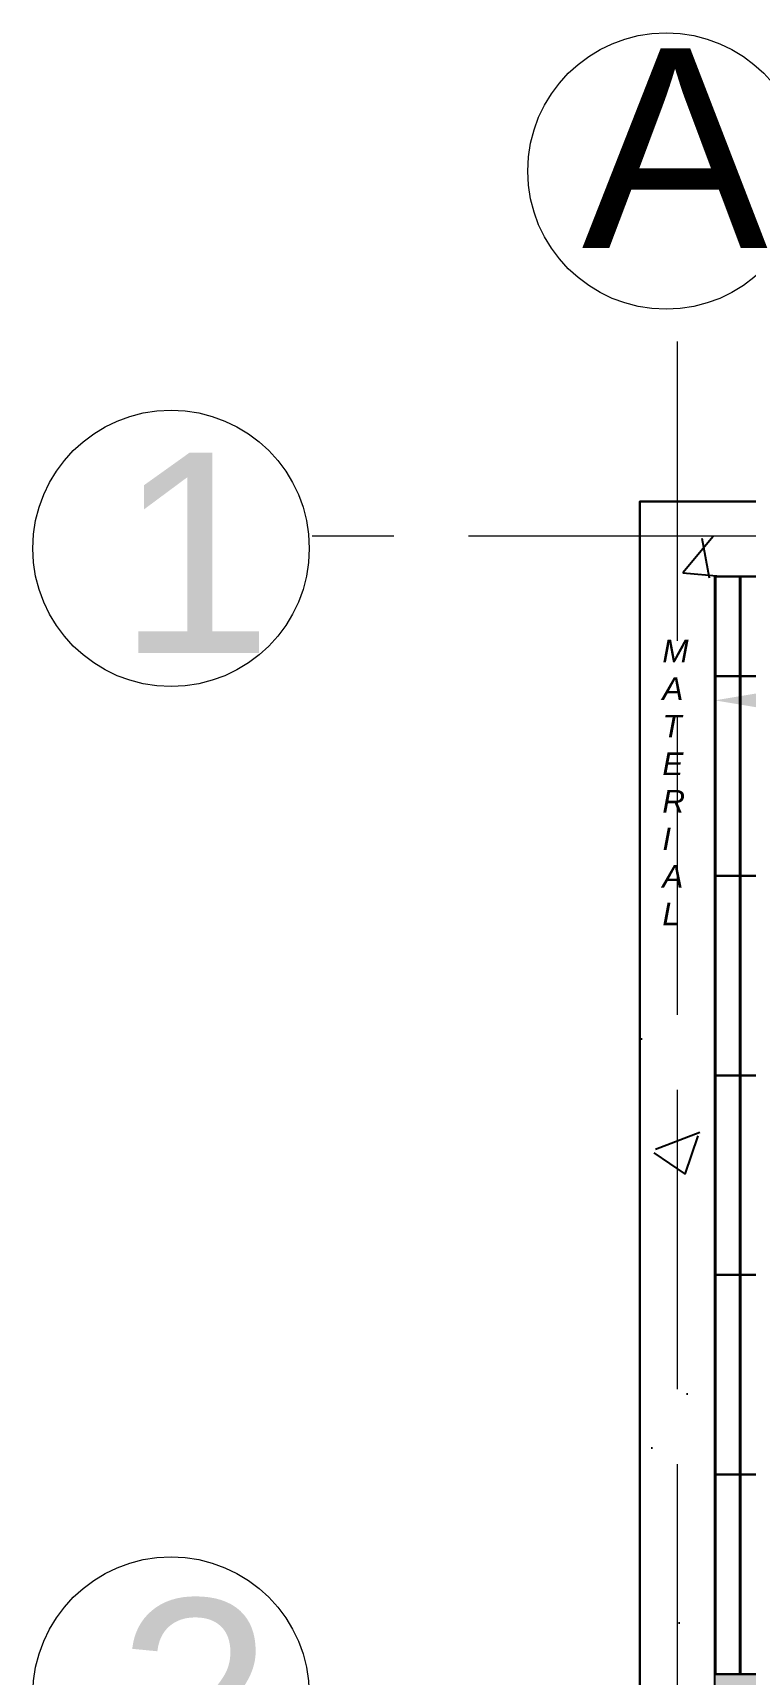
# Model space of a CAD drawing. Header units: millimetres. Extents: x 0 to 21977, y 2 to 7635.
# Drawn here: x 10966.324 to 10967.751, y 3818.415 to 3821.705 of the extents above; entities that cross this region are included whole.
import ezdxf

# ---------------------------------------------------------------- set-up
doc = ezdxf.new("R2010")
doc.units = ezdxf.units.MM
doc.linetypes.add('ACAD_ISO02W100', pattern=[15, 12, -3])
for name, color, linetype, lineweight in [('COTAS', 161, 'ACAD_ISO02W100', 20), ('MURO DUROCK', 161, 'Continuous', 25), ('PLAFON', 151, 'Continuous', 25)]:
    doc.layers.add(name, color=color, linetype=linetype, lineweight=lineweight)
for name, color, linetype in [('MEDIDAS.', 144, 'Continuous'), ('MUROS - ARQ.', 151, 'Continuous'), ('MUROS ACABADOS', 142, 'Continuous'), ('PISO PATIO PUBLICO', 142, 'Continuous')]:
    doc.layers.add(name, color=color, linetype=linetype)
doc.styles.get("Standard").update_dxf_attribs({"font": 'arial.ttf'})
doc.dimstyles.get("Standard").update_dxf_attribs({"dimtxt": 0.15, "dimasz": 0.18, "dimexe": 0.18, "dimexo": 0.0625, "dimgap": 0.09, "dimtad": 0, "dimtih": 1, "dimtoh": 1, "dimzin": 0, "dimdsep": 46, "dimtxsty": 'Standard', "dimblk2": 'ARCHTICK', "dimcen": 0.09, "dimadec": 0, "dimazin": 0, "dimtfac": 1, "dimtofl": 0, "dimtmove": 0, "dimatfit": 3, "dimfxl": 1, "dimtolj": 1, "dimtzin": 0, "dimarcsym": 0})

# ---------------------------------------------------------------- blocks, each defined once
blk = doc.blocks.new('PISO TRAS TIENDA AZUL')
at = {"layer": 'PISO PATIO PUBLICO', "color": 152}
for points in [[(10967.6904037245, 3820.415240046457), (10967.7404037245, 3820.415240046457), (10967.7404037245, 3820.615240046457), (10967.6904037245, 3820.615240046457)], [(10967.7404037245, 3820.415240046465), (10968.3404037245, 3820.415240046465), (10968.3404037245, 3820.615240046464), (10967.7404037245, 3820.615240046464)], [(10967.6904037245, 3820.015240046458), (10967.7404037245, 3820.015240046458), (10967.7404037245, 3820.415240046457), (10967.6904037245, 3820.415240046457)], [(10967.7404037245, 3820.015240046465), (10968.3404037245, 3820.015240046465), (10968.3404037245, 3820.415240046465), (10967.7404037245, 3820.415240046465)], [(10967.6904037245, 3819.615240046451), (10967.7404037245, 3819.615240046451), (10967.7404037245, 3820.01524004645), (10967.6904037245, 3820.01524004645)], [(10967.7404037245, 3819.615240046465), (10968.3404037245, 3819.615240046465), (10968.3404037245, 3820.015240046465), (10967.7404037245, 3820.015240046465)], [(10967.6904037245, 3819.215240046458), (10967.7404037245, 3819.215240046458), (10967.7404037245, 3819.615240046458), (10967.6904037245, 3819.615240046458)], [(10967.7404037245, 3819.215240046466), (10968.3404037245, 3819.215240046466), (10968.3404037245, 3819.615240046465), (10967.7404037245, 3819.615240046465)], [(10967.6904037245, 3818.815240046459), (10967.7404037245, 3818.815240046459), (10967.7404037245, 3819.215240046458), (10967.6904037245, 3819.215240046458)], [(10967.7404037245, 3818.815240046466), (10968.3404037245, 3818.815240046466), (10968.3404037245, 3819.215240046466), (10967.7404037245, 3819.215240046466)], [(10967.6904037245, 3818.415240046466), (10967.7404037245, 3818.415240046466), (10967.7404037245, 3818.815240046466), (10967.6904037245, 3818.815240046466)], [(10967.7404037245, 3818.415240046466), (10968.3404037245, 3818.415240046466), (10968.3404037245, 3818.815240046466), (10967.7404037245, 3818.815240046466)]]:
    blk.add_lwpolyline(points, close=True, dxfattribs=at)
blk = doc.blocks.new('PLAFON AZUL')
at = {"layer": 'MUROS - ARQ.'}
blk.add_lwpolyline([(10970.55030422416, 3820.615240046473), (10967.69030422416, 3820.615240046473), (10967.69030422416, 3818.415240046474)], dxfattribs=at)
at = {"layer": 'PLAFON', "color": 186}
for points in [[(10967.69171580828, 3820.615240046472), (10967.69171580828, 3819.615240046473), (10967.74171580828, 3819.615240046473), (10967.74171580828, 3820.615240046472)], [(10967.74171580828, 3820.615240046472), (10967.74171580828, 3819.615240046473), (10968.34171580828, 3819.615240046473), (10968.34171580828, 3820.615240046472)], [(10967.69171580828, 3819.615240046473), (10967.69171580828, 3818.415240046474), (10967.74171580828, 3818.415240046474), (10967.74171580828, 3819.615240046473)], [(10967.74171580828, 3819.615240046473), (10967.74171580828, 3818.415240046474), (10968.34171580828, 3818.415240046474), (10968.34171580828, 3819.615240046473)]]:
    blk.add_lwpolyline(points, close=True, dxfattribs=at)
blk = doc.blocks.new('*D131')
at = {"layer": 'Defpoints', "color": 0, "transparency": 16777216}
for p in [(10967.69030422416, 3820.366922300902), (10970.55030422416, 3820.366922300902), (10970.55030422416, 3820.366922300902)]:
    blk.add_point(p, dxfattribs=at)
at = {"layer": 'MEDIDAS.', "color": 0, "lineweight": -2, "transparency": 16777216}
for p, q in [((10967.81030422416, 3820.366922300902), (10968.83426056796, 3820.366922300902)), ((10970.43030422416, 3820.366922300902), (10969.40634788037, 3820.366922300902))]:
    blk.add_line(p, q, dxfattribs=at)
at = {"layer": 'MEDIDAS.', "color": 0, "transparency": 16777216}
for points in [[(10967.81030422416, 3820.386922300902), (10967.81030422416, 3820.346922300902), (10967.69030422416, 3820.366922300902)], [(10970.43030422416, 3820.386922300902), (10970.43030422416, 3820.346922300902), (10970.55030422416, 3820.366922300902)]]:
    blk.add_solid(points, dxfattribs=at)
at = {"layer": 'MEDIDAS.', "color": 0, "transparency": 16777216, "insert": (10969.12030422416, 3820.366922300902), "char_height": 0.15, "attachment_point": 5}
blk.add_mtext('\\A1;2.86', dxfattribs=at)
blk = doc.blocks.new('_ArchTick')
at = {"color": 0, "linetype": 'ByBlock', "const_width": 0.15}
blk.add_lwpolyline([(-0.5, -0.5), (0.5, 0.5)], dxfattribs=at)

msp = doc.modelspace()

# ---------------------------------------------------------------- hatches: boundary and pattern name
at = {"layer": 'MURO DUROCK', "true_color": 0x0a85ff}
h = msp.add_hatch(color=150, dxfattribs=at)
h.dxf.hatch_style = 1
h.paths.add_polyline_path([(10967.69030422416, 3818.415240046474), (10970.14636788963, 3818.415240046474), (10970.14636788963, 3818.345240046473), (10967.69030422416, 3818.345240046473)])
at = {"layer": 'MUROS ACABADOS'}
h = msp.add_hatch(dxfattribs=at)
h.set_pattern_fill('AR-CONC', color=250, scale=0.005)
h.set_pattern_definition([(49.99999999999999, (0, 0), (0.91092334498002, -0.07969542769451543), [0.09525, -1.04775]), (355, (0, 0), (-0.1762171071248467, 0.9552842261951757), [0.0762, -0.83820292085]), (100.4514447, (0.075910035, -0.0066412675), (0.7347062354517664, 0.8755887595609755), [0.080950044, -0.8904512229999999]), (46.18420000000002, (0, 0.254), (1.35539520446065, -0.2102116396636357), [0.142875, -1.571625]), (96.63555760999996, (0.1129495, 0.2364825), (1.187020670257515, 1.237130622988608), [0.1214251157, -1.3356780408]), (351.1841511700001, (0, 0.254), (1.187020670324885, 1.237130622927663), [0.11429983535, -1.2572986596]), (21, (0.127, 0.1905), (0.7580719563456624, -0.5113259909354381), [0.09525, -1.04775]), (326.0000000000001, (0.127, 0.1905), (0.3090101417382354, 0.9209398306115963), [0.0762, -0.8382]), (71.45144499999999, (0.190172663, 0.1478895005), (1.067082096393581, 0.4096138444295262), [0.08095004400000001, -0.8904496879999999]), (37.50000000000001, (0, 0), (0.01544301625295908, 0.4227751943657655), [0, -0.82804, 0, -0.8509000000000001, 0, -0.8413750000000001]), (7.499999999999999, (0, 0), (0.3340983125515287, 0.5009028740905975), [0, -0.48514, 0, -0.80899, 0, -0.320675]), (327.5, (-0.28321, 0), (0.677952975834357, -0.02864371996336722), [0, -0.3175, 0, -0.9906, 0, -1.31445]), (317.5, (-0.41021, 0), (0.7406459069300902, 0.1271324551666652), [0, -0.41275, 0, -0.65786, 0, -0.93345])])
h.paths.add_polyline_path([(10972.36030422416, 3810.665240046473), (10972.51030422416, 3810.665240046473), (10972.51030422416, 3820.765240046474), (10967.54030422416, 3820.765240046474), (10967.54030422416, 3810.665240046473), (10967.69030422416, 3810.665240046473), (10967.69030422416, 3820.615240046473), (10970.55030422416, 3820.615240046473), (10970.55030422416, 3818.915240046474), (10970.70030422416, 3818.915240046474), (10970.70030422416, 3820.615240046473), (10972.36030422416, 3820.615240046473), (10972.36030422416, 3819.065240046474), (10971.60030422416, 3819.065240046474), (10971.60030422416, 3818.915240046474), (10972.36030422416, 3818.915240046474)])
h = msp.add_hatch(color=253, dxfattribs=at)
h.dxf.hatch_style = 1
h.paths.add_polyline_path([(10970.97669844339, 3815.581022545257), (10973.30669844339, 3815.581022545258)], flags=0)
edge = h.paths.add_edge_path(flags=17)
edge.add_line((10970.97669844339, 3815.581022545257), (10973.30669844339, 3815.581022545258))
edge.add_line((10970.97669844339, 3815.581022545258), (10970.97669844339, 3813.005057409418))
edge.add_line((10970.97669844339, 3813.005057409418), (10973.30669844339, 3813.005057409418))
edge.add_line((10973.30669844339, 3813.005057409418), (10973.30669844339, 3814.305057409417))
edge.add_line((10973.30669844339, 3814.305057409417), (10973.38669844339, 3814.305057409418))
edge.add_line((10973.38669844339, 3814.305057409418), (10973.38669844339, 3814.275057409418))
edge.add_line((10973.38669844339, 3814.275057409418), (10973.40669844339, 3814.275057409418))
edge.add_line((10973.40669844339, 3814.275057409418), (10973.40669844339, 3812.905057409418))
edge.add_line((10973.40669844339, 3812.905057409418), (10970.97669844339, 3812.905057409417))
edge.add_line((10970.97669844339, 3812.905057409417), (10970.97669844339, 3812.851022545258))
edge.add_line((10970.97669844339, 3812.851022545258), (10970.97669844339, 3812.751022545258))
edge.add_line((10970.97669844339, 3812.751022545258), (10970.73669844339, 3812.751022545258))
edge.add_line((10970.73669844339, 3812.751022545258), (10970.73669844339, 3802.651022545258))
edge.add_line((10970.73669844339, 3802.651022545258), (10971.24669844339, 3802.651022545258))
edge.add_line((10971.24669844339, 3802.651022545258), (10971.24669844339, 3802.551022545259))
edge.add_line((10971.24669844339, 3802.551022545259), (10970.63669844339, 3802.551022545259))
edge.add_line((10970.63669844339, 3802.551022545259), (10970.63669844339, 3812.851022545258))
edge.add_line((10970.63669844339, 3812.851022545258), (10970.87669844339, 3812.851022545258))
edge.add_line((10970.87669844339, 3812.851022545258), (10970.87669844339, 3815.581022545257))
edge.add_line((10970.87669844339, 3815.581022545257), (10968.50669844339, 3815.581022545258))
edge.add_line((10968.50669844339, 3815.581022545258), (10968.50669844339, 3814.981022545257))
edge.add_line((10968.50669844339, 3814.981022545257), (10967.33669844339, 3814.981022545259))
edge.add_line((10967.33669844339, 3814.981022545259), (10967.33669844339, 3818.621022545258))
edge.add_line((10967.33669844339, 3818.621022545258), (10967.73669844339, 3818.621022545258))
edge.add_line((10967.73669844339, 3818.621022545258), (10967.73669844339, 3818.521022545257))
edge.add_line((10967.73669844339, 3818.521022545257), (10967.43669844339, 3818.521022545258))
edge.add_line((10967.43669844339, 3818.521022545258), (10967.43669844339, 3815.681022545258))
edge.add_line((10967.43669844339, 3815.681022545258), (10967.45669844339, 3815.681022545258))
edge.add_line((10967.45669844339, 3815.681022545258), (10967.45669844339, 3815.081022545258))
edge.add_line((10967.45669844339, 3815.081022545258), (10968.40669844339, 3815.081022545258))
edge.add_line((10968.40669844339, 3815.081022545258), (10968.40669844339, 3815.681022545258))
edge.add_line((10968.40669844339, 3815.681022545258), (10973.40669844339, 3815.681022545258))
edge.add_line((10973.40669844339, 3815.681022545258), (10973.40669844338, 3816.281022545258))
edge.add_line((10973.40669844338, 3816.281022545258), (10974.60669844339, 3816.281022545258))
edge.add_line((10974.60669844339, 3816.281022545258), (10974.60669844339, 3815.681022545259))
edge.add_line((10974.60669844339, 3815.681022545259), (10977.12669844339, 3815.681022545257))
edge.add_line((10977.12669844339, 3815.681022545257), (10977.12669844339, 3815.096022545259))
edge.add_line((10977.12669844339, 3815.096022545259), (10977.04169844339, 3815.096022545259))
edge.add_line((10977.04169844339, 3815.096022545259), (10977.04169844339, 3815.131022545258))
edge.add_line((10977.04169844339, 3815.131022545258), (10977.02669844339, 3815.131022545258))
edge.add_line((10977.02669844339, 3815.131022545258), (10977.02669844339, 3815.581022545258))
edge.add_line((10977.02669844339, 3815.581022545258), (10974.50669844339, 3815.581022545258))
edge.add_line((10974.50669844339, 3815.581022545258), (10974.50669844339, 3816.181022545258))
edge.add_line((10974.50669844339, 3816.181022545258), (10973.50669844339, 3816.181022545258))
edge.add_line((10973.50669844339, 3816.181022545258), (10973.50669844339, 3815.031022545258))
edge.add_line((10973.50669844339, 3815.031022545258), (10973.40669844339, 3815.031022545258))
edge.add_line((10973.40669844339, 3815.031022545258), (10973.38669844339, 3815.031022545258))
edge.add_line((10973.38669844339, 3815.031022545258), (10973.38669844339, 3815.001022545258))
edge.add_line((10973.38669844339, 3815.001022545258), (10973.30669844339, 3815.001022545257))
edge.add_line((10973.30669844339, 3815.001022545257), (10973.30669844339, 3815.031022545258))
edge.add_line((10973.30669844339, 3815.031022545258), (10973.30669844339, 3815.581022545258))
edge = h.paths.add_edge_path()
edge.add_line((10971.24669844339, 3802.551022545259), (10971.34669844339, 3802.551022545259))
edge.add_line((10971.24669844339, 3801.471022545259), (10971.24669844339, 3802.551022545259))
edge.add_line((10971.24669844339, 3801.471022545259), (10970.64669844339, 3801.471022545259))
edge.add_line((10970.64669844339, 3801.471022545259), (10970.64669844339, 3798.491022545258))
edge.add_line((10970.64669844339, 3798.491022545258), (10971.38099373292, 3798.491022545258))
edge.add_line((10971.38099373292, 3798.491022545258), (10971.06288708056, 3796.039019220637))
edge.add_line((10971.06288708056, 3796.039019220637), (10973.37669844339, 3796.039019220637))
edge.add_line((10973.37669844339, 3796.039019220637), (10973.37669844339, 3796.939019220637))
edge.add_line((10973.37669844339, 3796.939019220637), (10973.27669844339, 3796.939019220637))
edge.add_line((10973.27669844339, 3796.939019220637), (10973.27669844339, 3796.139019220637))
edge.add_line((10973.27669844339, 3796.139019220637), (10971.17669844339, 3796.139019220637))
edge.add_line((10971.17669844339, 3796.139019220637), (10971.49396706983, 3798.631022545259))
edge.add_line((10971.49396706983, 3798.631022545259), (10971.39396706983, 3798.631022545259))
edge.add_line((10971.39396706983, 3798.631022545259), (10971.39396706983, 3798.591022545259))
edge.add_line((10971.39396706983, 3798.591022545259), (10970.74669844339, 3798.591022545259))
edge.add_line((10970.74669844339, 3798.591022545259), (10970.74669844339, 3801.371022545259))
edge.add_line((10970.74669844339, 3801.371022545259), (10971.34669844339, 3801.371022545259))
edge.add_line((10971.34669844339, 3801.371022545259), (10971.34669844339, 3802.551022545259))
edge = h.paths.add_edge_path(flags=17)
edge.add_line((10973.30669844339, 3815.581022545258), (10970.97669844339, 3815.581022545258))
edge.add_line((10973.30669844339, 3815.031022545258), (10973.30669844339, 3815.581022545258))
edge.add_line((10973.30669844339, 3815.001022545257), (10973.30669844339, 3815.031022545258))
edge.add_line((10973.38669844339, 3815.001022545258), (10973.30669844339, 3815.001022545257))
edge.add_line((10973.38669844339, 3815.031022545258), (10973.38669844339, 3815.001022545258))
edge.add_line((10973.40669844339, 3815.031022545258), (10973.38669844339, 3815.031022545258))
edge.add_line((10973.50669844339, 3815.031022545258), (10973.40669844339, 3815.031022545258))
edge.add_line((10973.50669844339, 3816.181022545258), (10973.50669844339, 3815.031022545258))
edge.add_line((10974.50669844339, 3816.181022545258), (10973.50669844339, 3816.181022545258))
edge.add_line((10974.50669844339, 3815.581022545258), (10974.50669844339, 3816.181022545258))
edge.add_line((10977.02669844339, 3815.581022545258), (10974.50669844339, 3815.581022545258))
edge.add_line((10977.02669844339, 3815.131022545258), (10977.02669844339, 3815.581022545258))
edge.add_line((10977.04169844339, 3815.131022545258), (10977.02669844339, 3815.131022545258))
edge.add_line((10977.04169844339, 3815.096022545259), (10977.04169844339, 3815.131022545258))
edge.add_line((10977.12669844339, 3815.096022545259), (10977.04169844339, 3815.096022545259))
edge.add_line((10977.12669844339, 3815.681022545257), (10977.12669844339, 3815.096022545259))
edge.add_line((10974.60669844339, 3815.681022545259), (10977.12669844339, 3815.681022545257))
edge.add_line((10974.60669844339, 3816.281022545258), (10974.60669844339, 3815.681022545259))
edge.add_line((10973.40669844338, 3816.281022545258), (10974.60669844339, 3816.281022545258))
edge.add_line((10973.40669844339, 3815.681022545258), (10973.40669844338, 3816.281022545258))
edge.add_line((10968.40669844339, 3815.681022545258), (10973.40669844339, 3815.681022545258))
edge.add_line((10968.40669844339, 3815.081022545258), (10968.40669844339, 3815.681022545258))
edge.add_line((10967.45669844339, 3815.081022545258), (10968.40669844339, 3815.081022545258))
edge.add_line((10967.45669844339, 3815.681022545258), (10967.45669844339, 3815.081022545258))
edge.add_line((10967.43669844339, 3815.681022545258), (10967.45669844339, 3815.681022545258))
edge.add_line((10967.43669844339, 3818.521022545258), (10967.43669844339, 3815.681022545258))
edge.add_line((10967.73669844339, 3818.521022545257), (10967.43669844339, 3818.521022545258))
edge.add_line((10967.73669844339, 3818.621022545258), (10967.73669844339, 3818.521022545257))
edge.add_line((10967.33669844339, 3818.621022545258), (10967.73669844339, 3818.621022545258))
edge.add_line((10967.33669844339, 3814.981022545259), (10967.33669844339, 3818.621022545258))
edge.add_line((10968.50669844339, 3814.981022545257), (10967.33669844339, 3814.981022545259))
edge.add_line((10968.50669844339, 3815.581022545258), (10968.50669844339, 3814.981022545257))
edge.add_line((10970.87669844339, 3815.581022545257), (10968.50669844339, 3815.581022545258))
edge.add_line((10970.87669844339, 3812.851022545258), (10970.87669844339, 3815.581022545257))
edge.add_line((10970.63669844339, 3812.851022545258), (10970.87669844339, 3812.851022545258))
edge.add_line((10970.63669844339, 3802.551022545259), (10970.63669844339, 3812.851022545258))
edge.add_line((10971.24669844339, 3802.551022545259), (10970.63669844339, 3802.551022545259))
edge.add_line((10971.24669844339, 3802.651022545258), (10971.24669844339, 3802.551022545259))
edge.add_line((10970.73669844339, 3802.651022545258), (10971.24669844339, 3802.651022545258))
edge.add_line((10970.73669844339, 3812.751022545258), (10970.73669844339, 3802.651022545258))
edge.add_line((10970.97669844339, 3812.751022545258), (10970.73669844339, 3812.751022545258))
edge.add_line((10970.97669844339, 3812.851022545258), (10970.97669844339, 3812.751022545258))
edge.add_line((10970.97669844339, 3812.905057409417), (10970.97669844339, 3812.851022545258))
edge.add_line((10973.40669844339, 3812.905057409418), (10970.97669844339, 3812.905057409417))
edge.add_line((10973.40669844339, 3814.275057409418), (10973.40669844339, 3812.905057409418))
edge.add_line((10973.38669844339, 3814.275057409418), (10973.40669844339, 3814.275057409418))
edge.add_line((10973.38669844339, 3814.305057409418), (10973.38669844339, 3814.275057409418))
edge.add_line((10973.30669844339, 3814.305057409417), (10973.38669844339, 3814.305057409418))
edge.add_line((10973.30669844339, 3813.005057409418), (10973.30669844339, 3814.305057409417))
edge.add_line((10970.97669844339, 3813.005057409418), (10973.30669844339, 3813.005057409418))
edge.add_line((10970.97669844339, 3815.581022545258), (10970.97669844339, 3813.005057409418))
h = msp.add_hatch(color=253, dxfattribs=at)
h.dxf.hatch_style = 1
h.paths.add_polyline_path([(10970.97669844339, 3815.581022545257), (10973.30669844339, 3815.581022545258)], flags=0)
edge = h.paths.add_edge_path(flags=17)
edge.add_line((10970.97669844339, 3815.581022545257), (10973.30669844339, 3815.581022545258))
edge.add_line((10970.97669844339, 3815.581022545258), (10970.97669844339, 3813.005057409418))
edge.add_line((10970.97669844339, 3813.005057409418), (10973.30669844339, 3813.005057409418))
edge.add_line((10973.30669844339, 3813.005057409418), (10973.30669844339, 3814.305057409417))
edge.add_line((10973.30669844339, 3814.305057409417), (10973.38669844339, 3814.305057409418))
edge.add_line((10973.38669844339, 3814.305057409418), (10973.38669844339, 3814.275057409418))
edge.add_line((10973.38669844339, 3814.275057409418), (10973.40669844339, 3814.275057409418))
edge.add_line((10973.40669844339, 3814.275057409418), (10973.40669844339, 3812.905057409418))
edge.add_line((10973.40669844339, 3812.905057409418), (10970.97669844339, 3812.905057409417))
edge.add_line((10970.97669844339, 3812.905057409417), (10970.97669844339, 3812.851022545258))
edge.add_line((10970.97669844339, 3812.851022545258), (10970.97669844339, 3812.751022545258))
edge.add_line((10970.97669844339, 3812.751022545258), (10970.73669844339, 3812.751022545258))
edge.add_line((10970.73669844339, 3812.751022545258), (10970.73669844339, 3802.651022545258))
edge.add_line((10970.73669844339, 3802.651022545258), (10971.24669844339, 3802.651022545258))
edge.add_line((10971.24669844339, 3802.651022545258), (10971.24669844339, 3802.551022545259))
edge.add_line((10971.24669844339, 3802.551022545259), (10970.63669844339, 3802.551022545259))
edge.add_line((10970.63669844339, 3802.551022545259), (10970.63669844339, 3812.851022545258))
edge.add_line((10970.63669844339, 3812.851022545258), (10970.87669844339, 3812.851022545258))
edge.add_line((10970.87669844339, 3812.851022545258), (10970.87669844339, 3815.581022545257))
edge.add_line((10970.87669844339, 3815.581022545257), (10968.50669844339, 3815.581022545258))
edge.add_line((10968.50669844339, 3815.581022545258), (10968.50669844339, 3814.981022545257))
edge.add_line((10968.50669844339, 3814.981022545257), (10967.33669844339, 3814.981022545259))
edge.add_line((10967.33669844339, 3814.981022545259), (10967.33669844339, 3818.621022545258))
edge.add_line((10967.33669844339, 3818.621022545258), (10967.73669844339, 3818.621022545258))
edge.add_line((10967.73669844339, 3818.621022545258), (10967.73669844339, 3818.521022545257))
edge.add_line((10967.73669844339, 3818.521022545257), (10967.43669844339, 3818.521022545258))
edge.add_line((10967.43669844339, 3818.521022545258), (10967.43669844339, 3815.681022545258))
edge.add_line((10967.43669844339, 3815.681022545258), (10967.45669844339, 3815.681022545258))
edge.add_line((10967.45669844339, 3815.681022545258), (10967.45669844339, 3815.081022545258))
edge.add_line((10967.45669844339, 3815.081022545258), (10968.40669844339, 3815.081022545258))
edge.add_line((10968.40669844339, 3815.081022545258), (10968.40669844339, 3815.681022545258))
edge.add_line((10968.40669844339, 3815.681022545258), (10973.40669844339, 3815.681022545258))
edge.add_line((10973.40669844339, 3815.681022545258), (10973.40669844338, 3816.281022545258))
edge.add_line((10973.40669844338, 3816.281022545258), (10974.60669844339, 3816.281022545258))
edge.add_line((10974.60669844339, 3816.281022545258), (10974.60669844339, 3815.681022545259))
edge.add_line((10974.60669844339, 3815.681022545259), (10977.12669844339, 3815.681022545257))
edge.add_line((10977.12669844339, 3815.681022545257), (10977.12669844339, 3815.096022545259))
edge.add_line((10977.12669844339, 3815.096022545259), (10977.04169844339, 3815.096022545259))
edge.add_line((10977.04169844339, 3815.096022545259), (10977.04169844339, 3815.131022545258))
edge.add_line((10977.04169844339, 3815.131022545258), (10977.02669844339, 3815.131022545258))
edge.add_line((10977.02669844339, 3815.131022545258), (10977.02669844339, 3815.581022545258))
edge.add_line((10977.02669844339, 3815.581022545258), (10974.50669844339, 3815.581022545258))
edge.add_line((10974.50669844339, 3815.581022545258), (10974.50669844339, 3816.181022545258))
edge.add_line((10974.50669844339, 3816.181022545258), (10973.50669844339, 3816.181022545258))
edge.add_line((10973.50669844339, 3816.181022545258), (10973.50669844339, 3815.031022545258))
edge.add_line((10973.50669844339, 3815.031022545258), (10973.40669844339, 3815.031022545258))
edge.add_line((10973.40669844339, 3815.031022545258), (10973.38669844339, 3815.031022545258))
edge.add_line((10973.38669844339, 3815.031022545258), (10973.38669844339, 3815.001022545258))
edge.add_line((10973.38669844339, 3815.001022545258), (10973.30669844339, 3815.001022545257))
edge.add_line((10973.30669844339, 3815.001022545257), (10973.30669844339, 3815.031022545258))
edge.add_line((10973.30669844339, 3815.031022545258), (10973.30669844339, 3815.581022545258))
edge = h.paths.add_edge_path()
edge.add_line((10971.24669844339, 3802.551022545259), (10971.34669844339, 3802.551022545259))
edge.add_line((10971.24669844339, 3801.471022545259), (10971.24669844339, 3802.551022545259))
edge.add_line((10971.24669844339, 3801.471022545259), (10970.64669844339, 3801.471022545259))
edge.add_line((10970.64669844339, 3801.471022545259), (10970.64669844339, 3798.491022545258))
edge.add_line((10970.64669844339, 3798.491022545258), (10971.38099373292, 3798.491022545258))
edge.add_line((10971.38099373292, 3798.491022545258), (10971.06288708056, 3796.039019220637))
edge.add_line((10971.06288708056, 3796.039019220637), (10973.37669844339, 3796.039019220637))
edge.add_line((10973.37669844339, 3796.039019220637), (10973.37669844339, 3796.939019220637))
edge.add_line((10973.37669844339, 3796.939019220637), (10973.27669844339, 3796.939019220637))
edge.add_line((10973.27669844339, 3796.939019220637), (10973.27669844339, 3796.139019220637))
edge.add_line((10973.27669844339, 3796.139019220637), (10971.17669844339, 3796.139019220637))
edge.add_line((10971.17669844339, 3796.139019220637), (10971.49396706983, 3798.631022545259))
edge.add_line((10971.49396706983, 3798.631022545259), (10971.39396706983, 3798.631022545259))
edge.add_line((10971.39396706983, 3798.631022545259), (10971.39396706983, 3798.591022545259))
edge.add_line((10971.39396706983, 3798.591022545259), (10970.74669844339, 3798.591022545259))
edge.add_line((10970.74669844339, 3798.591022545259), (10970.74669844339, 3801.371022545259))
edge.add_line((10970.74669844339, 3801.371022545259), (10971.34669844339, 3801.371022545259))
edge.add_line((10971.34669844339, 3801.371022545259), (10971.34669844339, 3802.551022545259))
edge = h.paths.add_edge_path(flags=17)
edge.add_line((10973.30669844339, 3815.581022545258), (10970.97669844339, 3815.581022545258))
edge.add_line((10973.30669844339, 3815.031022545258), (10973.30669844339, 3815.581022545258))
edge.add_line((10973.30669844339, 3815.001022545257), (10973.30669844339, 3815.031022545258))
edge.add_line((10973.38669844339, 3815.001022545258), (10973.30669844339, 3815.001022545257))
edge.add_line((10973.38669844339, 3815.031022545258), (10973.38669844339, 3815.001022545258))
edge.add_line((10973.40669844339, 3815.031022545258), (10973.38669844339, 3815.031022545258))
edge.add_line((10973.50669844339, 3815.031022545258), (10973.40669844339, 3815.031022545258))
edge.add_line((10973.50669844339, 3816.181022545258), (10973.50669844339, 3815.031022545258))
edge.add_line((10974.50669844339, 3816.181022545258), (10973.50669844339, 3816.181022545258))
edge.add_line((10974.50669844339, 3815.581022545258), (10974.50669844339, 3816.181022545258))
edge.add_line((10977.02669844339, 3815.581022545258), (10974.50669844339, 3815.581022545258))
edge.add_line((10977.02669844339, 3815.131022545258), (10977.02669844339, 3815.581022545258))
edge.add_line((10977.04169844339, 3815.131022545258), (10977.02669844339, 3815.131022545258))
edge.add_line((10977.04169844339, 3815.096022545259), (10977.04169844339, 3815.131022545258))
edge.add_line((10977.12669844339, 3815.096022545259), (10977.04169844339, 3815.096022545259))
edge.add_line((10977.12669844339, 3815.681022545257), (10977.12669844339, 3815.096022545259))
edge.add_line((10974.60669844339, 3815.681022545259), (10977.12669844339, 3815.681022545257))
edge.add_line((10974.60669844339, 3816.281022545258), (10974.60669844339, 3815.681022545259))
edge.add_line((10973.40669844338, 3816.281022545258), (10974.60669844339, 3816.281022545258))
edge.add_line((10973.40669844339, 3815.681022545258), (10973.40669844338, 3816.281022545258))
edge.add_line((10968.40669844339, 3815.681022545258), (10973.40669844339, 3815.681022545258))
edge.add_line((10968.40669844339, 3815.081022545258), (10968.40669844339, 3815.681022545258))
edge.add_line((10967.45669844339, 3815.081022545258), (10968.40669844339, 3815.081022545258))
edge.add_line((10967.45669844339, 3815.681022545258), (10967.45669844339, 3815.081022545258))
edge.add_line((10967.43669844339, 3815.681022545258), (10967.45669844339, 3815.681022545258))
edge.add_line((10967.43669844339, 3818.521022545258), (10967.43669844339, 3815.681022545258))
edge.add_line((10967.73669844339, 3818.521022545257), (10967.43669844339, 3818.521022545258))
edge.add_line((10967.73669844339, 3818.621022545258), (10967.73669844339, 3818.521022545257))
edge.add_line((10967.33669844339, 3818.621022545258), (10967.73669844339, 3818.621022545258))
edge.add_line((10967.33669844339, 3814.981022545259), (10967.33669844339, 3818.621022545258))
edge.add_line((10968.50669844339, 3814.981022545257), (10967.33669844339, 3814.981022545259))
edge.add_line((10968.50669844339, 3815.581022545258), (10968.50669844339, 3814.981022545257))
edge.add_line((10970.87669844339, 3815.581022545257), (10968.50669844339, 3815.581022545258))
edge.add_line((10970.87669844339, 3812.851022545258), (10970.87669844339, 3815.581022545257))
edge.add_line((10970.63669844339, 3812.851022545258), (10970.87669844339, 3812.851022545258))
edge.add_line((10970.63669844339, 3802.551022545259), (10970.63669844339, 3812.851022545258))
edge.add_line((10971.24669844339, 3802.551022545259), (10970.63669844339, 3802.551022545259))
edge.add_line((10971.24669844339, 3802.651022545258), (10971.24669844339, 3802.551022545259))
edge.add_line((10970.73669844339, 3802.651022545258), (10971.24669844339, 3802.651022545258))
edge.add_line((10970.73669844339, 3812.751022545258), (10970.73669844339, 3802.651022545258))
edge.add_line((10970.97669844339, 3812.751022545258), (10970.73669844339, 3812.751022545258))
edge.add_line((10970.97669844339, 3812.851022545258), (10970.97669844339, 3812.751022545258))
edge.add_line((10970.97669844339, 3812.905057409417), (10970.97669844339, 3812.851022545258))
edge.add_line((10973.40669844339, 3812.905057409418), (10970.97669844339, 3812.905057409417))
edge.add_line((10973.40669844339, 3814.275057409418), (10973.40669844339, 3812.905057409418))
edge.add_line((10973.38669844339, 3814.275057409418), (10973.40669844339, 3814.275057409418))
edge.add_line((10973.38669844339, 3814.305057409418), (10973.38669844339, 3814.275057409418))
edge.add_line((10973.30669844339, 3814.305057409417), (10973.38669844339, 3814.305057409418))
edge.add_line((10973.30669844339, 3813.005057409418), (10973.30669844339, 3814.305057409417))
edge.add_line((10970.97669844339, 3813.005057409418), (10973.30669844339, 3813.005057409418))
edge.add_line((10970.97669844339, 3815.581022545258), (10970.97669844339, 3813.005057409418))

# ---------------------------------------------------------------- linework, layer by layer
at = {"layer": 'COTAS', "color": 164, "ltscale": 0.05}
for points in [[(10967.61530422416, 3809.986347640104), (10967.61530422416, 3821.130766061848)], [(10973.04703437722, 3820.695724833464), (10966.88367403667, 3820.695724833464)]]:
    msp.add_lwpolyline(points, dxfattribs=at)
at = {"layer": 'COTAS', "color": 164}
for centre, radius in [((10967.59264946827, 3821.427764313632), 0.2769469963277515), ((10966.60108826267, 3820.67152775025), 0.2769469963271211), ((10966.60108826267, 3818.373427945897), 0.2769469963271211)]:
    msp.add_circle(centre, radius, dxfattribs=at)
at = {"layer": 'MURO DUROCK'}
msp.add_lwpolyline([(10967.69030422416, 3818.415240046474), (10970.14636788963, 3818.415240046474), (10970.14636788963, 3818.345240046473), (10967.69030422416, 3818.345240046473)], close=True, dxfattribs=at)
at = {"layer": 'MUROS - ARQ.'}
for points in [[(10967.54030422416, 3818.345240046473), (10967.54030422416, 3820.765240046474), (10972.51030422416, 3820.765240046474), (10972.51030422416, 3810.665240046473), (10971.19280422416, 3810.665240046473), (10971.19280422416, 3810.815240046473), (10972.36030422416, 3810.815240046473), (10972.36030422416, 3818.345240046473)], [(10972.36030422416, 3810.665240046473), (10972.51030422416, 3810.665240046473), (10972.51030422416, 3820.765240046474), (10967.54030422416, 3820.765240046474), (10967.54030422416, 3810.665240046473), (10967.69030422416, 3810.665240046473)], [(10970.14636788963, 3818.415240046474), (10967.69030422416, 3818.415240046474)]]:
    msp.add_lwpolyline(points, dxfattribs=at)
at = {"layer": 'MUROS ACABADOS'}
msp.add_lwpolyline([(10972.36030422416, 3810.665240046473), (10972.51030422416, 3810.665240046473), (10972.51030422416, 3820.765240046474), (10967.54030422416, 3820.765240046474), (10967.54030422416, 3810.665240046473), (10967.69030422416, 3810.665240046473), (10967.69030422416, 3820.615240046473), (10970.55030422416, 3820.615240046473), (10970.55030422416, 3818.915240046474), (10970.70030422416, 3818.915240046474), (10970.70030422416, 3820.615240046473), (10972.36030422416, 3820.615240046473), (10972.36030422416, 3819.065240046474), (10971.60030422416, 3819.065240046474), (10971.60030422416, 3818.915240046474), (10972.36030422416, 3818.915240046474), (10972.36030422416, 3810.665240046473)], dxfattribs=at)

# ---------------------------------------------------------------- block references
at = {"layer": 'PISO PATIO PUBLICO'}
msp.add_blockref('PISO TRAS TIENDA AZUL', (0, 0), dxfattribs=at)
at = {"layer": 'PLAFON'}
msp.add_blockref('PLAFON AZUL', (0, 0), dxfattribs=at)

# ---------------------------------------------------------------- texts
at = {"layer": 'COTAS', "color": 164, "insert": (10967.42388156209, 3821.673680803843), "char_height": 0.4, "attachment_point": 1}
msp.add_mtext_dynamic_manual_height_columns('A', width=0.04813490054038994, gutter_width=12.5, heights=[0], dxfattribs=at)
at = {"layer": 'COTAS', "color": 164, "char_height": 0.4015109119098613, "attachment_point": 1}
for s, insert in [('1', (10966.49286121423, 3820.863272589658)), ('2', (10966.49286121423, 3818.565172785305))]:
    msp.add_mtext(s, dxfattribs=dict(at, insert=insert))
at = {"layer": 'MUROS ACABADOS', "color": 160, "insert": (10967.58523761007, 3820.488276921811), "char_height": 0.04515687790330214, "attachment_point": 1}
msp.add_mtext_dynamic_manual_height_columns('{\\fArial|b0|i1|c0|p34;M\\PA\\PT\\PE\\PR\\PI\\PA\\PL}', width=0.09578318668403085, gutter_width=12.5, heights=[0.6110708205559572], dxfattribs=at)

# ---------------------------------------------------------------- dimensions: what is measured, and where the dimension line sits
at = {"layer": 'MEDIDAS.'}
dim = msp.add_linear_dim(base=(10970.55030422416, 3820.366922300902), p1=(10967.69030422416, 3820.366922300902), p2=(10970.55030422416, 3820.366922300902), dimstyle='Standard', override={"dimasz": 0.12, "dimexe": 0, "dimexo": 0}, dxfattribs=at)
dim.commit()
dim.dimension.update_dxf_attribs({"geometry": '*D131', "text_midpoint": (10969.12030422416, 3820.366922300902)})

doc.saveas('drawing.dxf')
